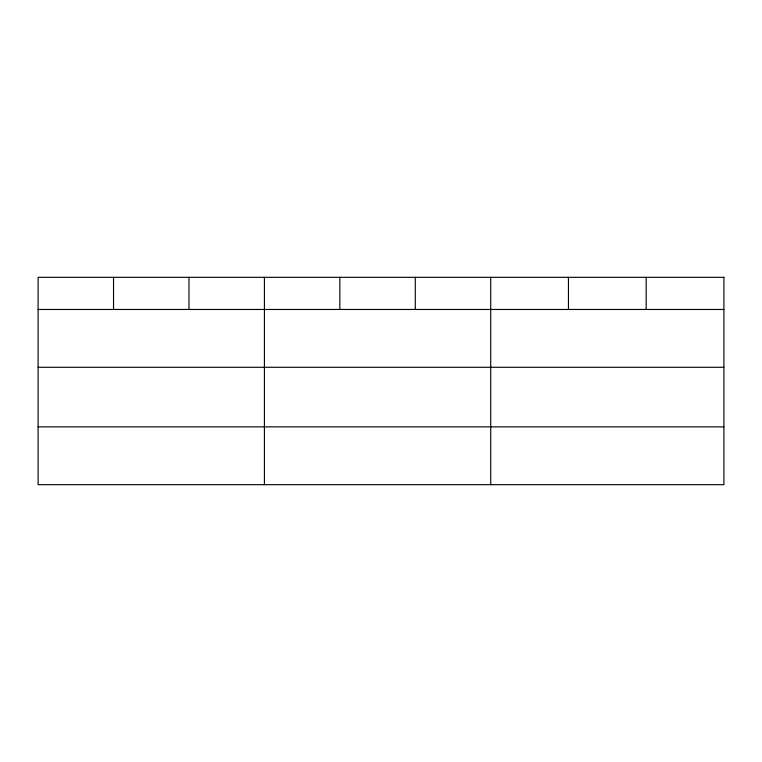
<?xml version="1.0" encoding="UTF-8"?>
<svg xmlns="http://www.w3.org/2000/svg" width="762" height="762" viewBox="0 0 762 762"><rect width="100%" height="100%" fill="white"/><g stroke="black" fill="none" stroke-linecap="round" stroke-linejoin="round"><path stroke-width="1.14" d="M38.1 309.467L723.9 309.467M38.1 367.284L723.9 367.284M38.1 426.863L723.9 426.863M646.176 277.32L646.176 309.467M568.452 277.32L568.452 309.467M490.728 277.32L490.728 484.68M415.29 277.32L415.29 309.467M339.852 277.32L339.852 309.467M264.414 277.32L264.414 484.68M188.976 277.32L188.976 309.467M113.538 277.32L113.538 309.467M723.9 277.32L38.1 277.32L38.1 484.68L723.9 484.68L723.9 277.32"/></g></svg>
